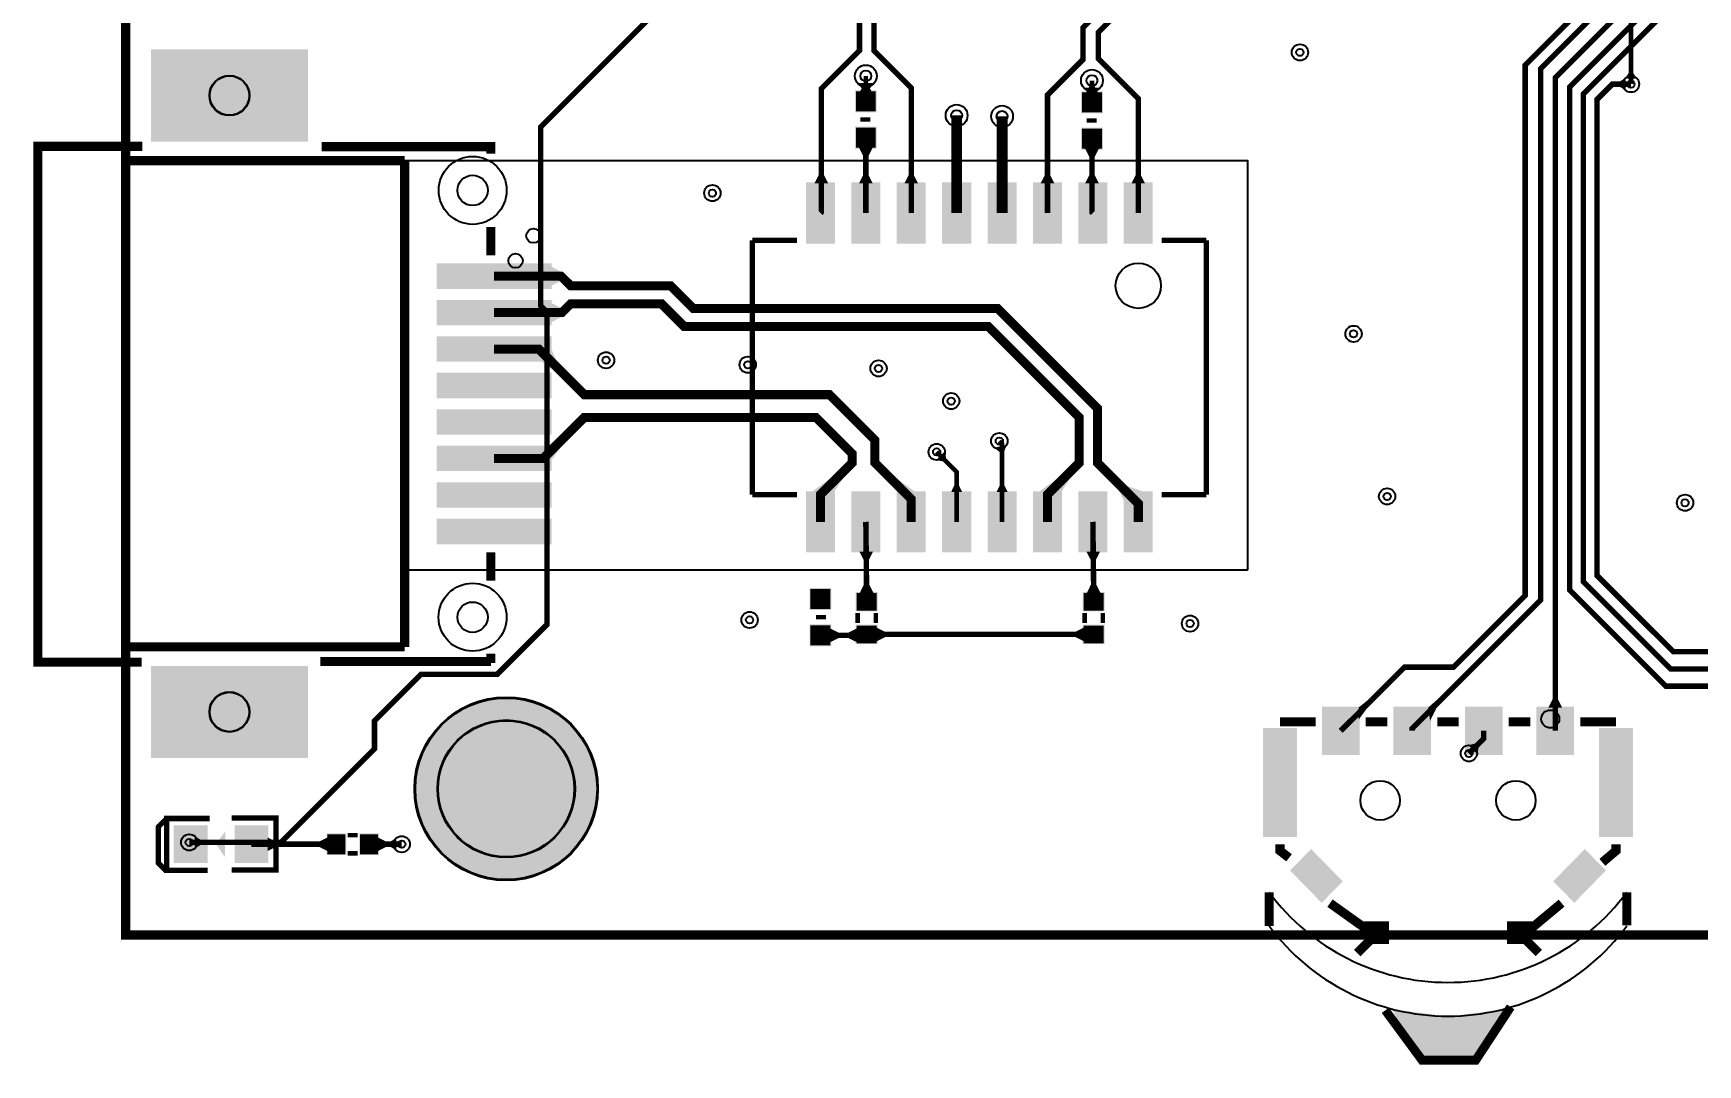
# Model space of a CAD drawing. Extents: x 295 to 3725, y 67 to 3582.
# Drawn here: x 298 to 2131, y 67 to 1203 of the extents above; entities that cross this region are included whole.
import ezdxf

# ---------------------------------------------------------------- set-up
doc = ezdxf.new("R2010")
doc.units = 9
for name, color, linetype, true_color in [('BoardOutLine', 7, 'Continuous', 0xff00ff), ('BottomLayer', 7, 'Continuous', 0x0000ff), ('BottomSolderMaskLayer', 7, 'Continuous', 0xaa00ff), ('Document', 7, 'Continuous', 0xffffff), ('Hole', 7, 'Continuous', 0x222222), ('Multi-Layer', 7, 'Continuous', 0xc0c0c0), ('TopLayer', 7, 'Continuous', 0xff0000), ('TopPasteMaskLayer', 7, 'Continuous', 0x808080), ('TopSilkLayer', 7, 'Continuous', 0xffcc00), ('TopSolderMaskLayer', 7, 'Continuous', 0x800080)]:
    doc.layers.add(name, color=color, linetype=linetype, true_color=true_color)

msp = doc.modelspace()

# ---------------------------------------------------------------- hatches: boundary and pattern name
at = {"layer": 'BottomLayer'}
for points in [[(2064.2, 1153), (2050.8, 1153), (2055, 1159.3), (2060, 1159.3)], [(476, 305.2), (476, 318.7), (482.3, 315), (482.3, 309)]]:
    msp.add_hatch(color=256, dxfattribs=at).paths.add_polyline_path(points)
at = {"layer": 'BottomSolderMaskLayer'}
for points in [[(600.6, 1185.2), (600.6, 1083.6), (428, 1083.6), (428, 1185.2)], [(600.6, 506.4), (600.6, 404.9), (428, 404.9), (428, 506.4)], [(718, 371, 1), (920, 371, 1)]]:
    msp.add_hatch(color=256, dxfattribs=at).paths.add_polyline_path(points)
at = {"layer": 'Document'}
msp.add_hatch(color=256, dxfattribs=at).paths.add_polyline_path([(1919.8, 128.2), (1856.8, 120.4), (1794.6, 128.2), (1823.7, 71.5), (1888.3, 71.5)])
at = {"layer": 'Multi-Layer'}
for points in [[(599, 1184.6), (599, 1084.2), (429.7, 1084.2), (429.7, 1184.6)], [(599, 505.8), (599, 405.4), (429.7, 405.4), (429.7, 505.8)]]:
    msp.add_hatch(color=256, dxfattribs=at).paths.add_polyline_path(points)
at = {"layer": 'TopLayer'}
for points in [[(1204, 1117), (1204, 1139), (1226, 1139), (1226, 1117)], [(1206, 1148.1), (1224, 1148.1), (1217.5, 1139.7), (1212.5, 1139.7)], [(1208.8, 1139), (1221.2, 1139), (1217.5, 1146.5), (1212.5, 1146.5)], [(1453, 1116), (1453, 1138), (1475, 1138), (1475, 1116)], [(1455, 1143.1), (1473, 1143.1), (1466.5, 1134.7), (1461.5, 1134.7)], [(1457.7, 1138), (1470.2, 1138), (1466.5, 1145.5), (1461.5, 1145.5)], [(2051.5, 1140.2), (2051.5, 1153.7), (2045.2, 1150), (2045.2, 1144)], [(1204, 1077), (1204, 1099), (1226, 1099), (1226, 1077)], [(1453, 1076), (1453, 1098), (1475, 1098), (1475, 1076)], [(1222.5, 1077), (1207.5, 1077), (1212, 1068), (1218, 1068)], [(1471.5, 1076), (1456.5, 1076), (1461, 1067), (1467, 1067)], [(1158.5, 1037.7), (1173.5, 1037.7), (1169, 1046.7), (1163, 1046.7)], [(1207.5, 1037.7), (1222.5, 1037.7), (1218, 1046.7), (1212, 1046.7)], [(1257.5, 1037.7), (1272.5, 1037.7), (1268, 1046.7), (1262, 1046.7)], [(1407.5, 1037.7), (1422.5, 1037.7), (1418, 1046.7), (1412, 1046.7)], [(1456.5, 1037.7), (1471.5, 1037.7), (1467, 1046.7), (1461, 1046.7)], [(1507.5, 1037.7), (1522.5, 1037.7), (1518, 1046.7), (1512, 1046.7)], [(1150, 1037.7), (1180, 1037.7), (1180, 972.3), (1150, 972.3)], [(1200, 1037.7), (1230, 1037.7), (1230, 972.3), (1200, 972.3)], [(1250, 1037.7), (1280, 1037.7), (1280, 972.3), (1250, 972.3)], [(1300, 1037.7), (1330, 1037.7), (1330, 972.3), (1300, 972.3)], [(1350, 1037.7), (1380, 1037.7), (1380, 972.3), (1350, 972.3)], [(1400, 1037.7), (1430, 1037.7), (1430, 972.3), (1400, 972.3)], [(1450, 1037.7), (1480, 1037.7), (1480, 972.3), (1450, 972.3)], [(1500, 1037.7), (1530, 1037.7), (1530, 972.3), (1500, 972.3)], [(864.7, 949.3), (864.7, 921.8), (746.6, 921.8), (746.6, 949.3)], [(864.7, 948), (864.7, 923), (879.4, 930.5), (879.4, 940.5)], [(864.7, 909.2), (864.7, 881.6), (746.6, 881.6), (746.6, 909.2)], [(864.7, 907.9), (864.7, 882.9), (879.7, 890.4), (879.7, 900.4)], [(864.7, 869), (864.7, 841.5), (746.6, 841.5), (746.6, 869)], [(864.7, 865.4), (857.6, 841.5), (870.5, 832.4), (873.8, 843.3)], [(864.7, 828.9), (864.7, 801.3), (746.6, 801.3), (746.6, 828.9)], [(864.7, 788.7), (864.7, 761.1), (746.6, 761.1), (746.6, 788.7)], [(864.7, 748.5), (864.7, 727.2), (879.7, 747.7), (879.7, 761.8)], [(864.7, 748.5), (864.7, 721), (746.6, 721), (746.6, 748.5)], [(1302, 742.6), (1292.4, 733), (1299.9, 731.6), (1303.4, 735.1)], [(1370, 749.9), (1356.9, 746.6), (1362.5, 741.5), (1367.5, 742.7)], [(864.7, 708.4), (864.7, 680.8), (746.6, 680.8), (746.6, 708.4)], [(1150, 697.7), (1180, 697.7), (1180, 632.3), (1150, 632.3)], [(1155.2, 697.7), (1180, 697.7), (1189.8, 712.7), (1175.6, 712.7)], [(1200, 697.7), (1230, 697.7), (1230, 632.3), (1200, 632.3)], [(1250, 697.7), (1269.8, 697.7), (1249.4, 712.7), (1235.2, 712.7)], [(1250, 697.7), (1280, 697.7), (1280, 632.3), (1250, 632.3)], [(1300, 697.7), (1330, 697.7), (1330, 632.3), (1300, 632.3)], [(1308.8, 697.7), (1321.2, 697.7), (1317.5, 705.2), (1312.5, 705.2)], [(1350, 697.7), (1380, 697.7), (1380, 632.3), (1350, 632.3)], [(1358.8, 697.7), (1371.2, 697.7), (1367.5, 705.2), (1362.5, 705.2)], [(1400, 697.7), (1430, 697.7), (1430, 632.3), (1400, 632.3)], [(1405.2, 697.7), (1430, 697.7), (1439.8, 712.7), (1425.6, 712.7)], [(1450, 697.7), (1480, 697.7), (1480, 632.3), (1450, 632.3)], [(1500, 686.3), (1522.3, 697.7), (1502.6, 704.5), (1493.3, 699.7)], [(1500, 697.7), (1530, 697.7), (1530, 632.3), (1500, 632.3)], [(864.7, 668.2), (864.7, 640.7), (746.6, 640.7), (746.6, 668.2)], [(1222.9, 632.3), (1207.9, 632.3), (1212.5, 623.3), (1218.5, 623.3)], [(1472.9, 632.3), (1457.9, 632.3), (1462.5, 623.3), (1468.5, 623.3)], [(1176, 591), (1176, 569), (1154, 569), (1154, 591)], [(1205, 567.2), (1205, 586.8), (1227, 586.8), (1227, 567.2)], [(1208.4, 586.8), (1223.4, 586.8), (1218.8, 595.8), (1212.8, 595.8)], [(1455, 567.2), (1455, 586.8), (1477, 586.8), (1477, 567.2)], [(1458.4, 586.8), (1473.4, 586.8), (1468.8, 595.8), (1462.8, 595.8)], [(1176, 551), (1176, 529), (1154, 529), (1154, 551)], [(1205, 531.2), (1205, 550.8), (1227, 550.8), (1227, 531.2)], [(1455, 531.2), (1455, 550.8), (1477, 550.8), (1477, 531.2)], [(1176, 547.5), (1176, 532.5), (1185, 537), (1185, 543)], [(1205, 532.5), (1205, 547.5), (1196, 543), (1196, 537)], [(1227, 548.5), (1227, 533.5), (1236, 538), (1236, 544)], [(1455, 533.5), (1455, 548.5), (1446, 544), (1446, 538)], [(1757.6, 409.3), (1718.2, 409.3), (1718.2, 460.5), (1757.6, 460.5)], [(1757.6, 460.5), (1757.6, 447.1), (1766.6, 459.3), (1766.6, 467.8)], [(1836.3, 409.3), (1797, 409.3), (1797, 460.5), (1836.3, 460.5)], [(1834.2, 460.5), (1836.3, 445.7), (1843.4, 460.1), (1842.3, 467.6)], [(1915.1, 409.3), (1875.7, 409.3), (1875.7, 460.5), (1915.1, 460.5)], [(1993.8, 409.3), (1954.4, 409.3), (1954.4, 460.5), (1993.8, 460.5)], [(1966.6, 460.5), (1981.6, 460.5), (1977.1, 469.5), (1971.1, 469.5)], [(1688.7, 318.8), (1653.2, 318.8), (1653.2, 436.9), (1688.7, 436.9)], [(2058.8, 318.8), (2023.3, 318.8), (2023.3, 436.9), (2058.8, 436.9)], [(1888, 409.4), (1878.4, 419), (1885.5, 420.8), (1889.8, 416.5)], [(453.8, 290.3), (453.8, 329.7), (489.3, 329.7), (489.3, 290.3)], [(520.8, 290.3), (520.8, 329.7), (556.2, 329.7), (556.2, 290.3)], [(556.2, 317.5), (556.2, 302.5), (565.2, 307), (565.2, 313)], [(622.2, 302.5), (622.2, 317.5), (613.2, 313), (613.2, 307)], [(622.2, 321), (641.8, 321), (641.8, 299), (622.2, 299)], [(658.2, 321), (677.8, 321), (677.8, 299), (658.2, 299)], [(677.8, 317.5), (677.8, 302.5), (686.8, 307), (686.8, 313)], [(698, 303.2), (698, 316.8), (691.7, 313), (691.7, 307)], [(1716.7, 247.2), (1683.3, 280.6), (1705.6, 302.9), (1739, 269.5)], [(2028.7, 280.7), (1995.3, 247.2), (1973, 269.5), (2006.5, 302.9)]]:
    msp.add_hatch(color=256, dxfattribs=at).paths.add_polyline_path(points)
at = {"layer": 'TopPasteMaskLayer'}
for points in [[(599, 1184.6), (599, 1084.2), (429.7, 1084.2), (429.7, 1184.6)], [(1204, 1117), (1204, 1139), (1226, 1139), (1226, 1117)], [(1453, 1116), (1453, 1138), (1475, 1138), (1475, 1116)], [(1204, 1077), (1204, 1099), (1226, 1099), (1226, 1077)], [(1453, 1076), (1453, 1098), (1475, 1098), (1475, 1076)], [(1150, 1037.7), (1180, 1037.7), (1180, 972.3), (1150, 972.3)], [(1200, 1037.7), (1230, 1037.7), (1230, 972.3), (1200, 972.3)], [(1250, 1037.7), (1280, 1037.7), (1280, 972.3), (1250, 972.3)], [(1300, 1037.7), (1330, 1037.7), (1330, 972.3), (1300, 972.3)], [(1350, 1037.7), (1380, 1037.7), (1380, 972.3), (1350, 972.3)], [(1400, 1037.7), (1430, 1037.7), (1430, 972.3), (1400, 972.3)], [(1450, 1037.7), (1480, 1037.7), (1480, 972.3), (1450, 972.3)], [(1500, 1037.7), (1530, 1037.7), (1530, 972.3), (1500, 972.3)], [(864.7, 949.3), (864.7, 921.8), (746.6, 921.8), (746.6, 949.3)], [(864.7, 909.2), (864.7, 881.6), (746.6, 881.6), (746.6, 909.2)], [(864.7, 869), (864.7, 841.5), (746.6, 841.5), (746.6, 869)], [(864.7, 828.9), (864.7, 801.3), (746.6, 801.3), (746.6, 828.9)], [(864.7, 788.7), (864.7, 761.1), (746.6, 761.1), (746.6, 788.7)], [(864.7, 748.5), (864.7, 721), (746.6, 721), (746.6, 748.5)], [(864.7, 708.4), (864.7, 680.8), (746.6, 680.8), (746.6, 708.4)], [(1150, 697.7), (1180, 697.7), (1180, 632.3), (1150, 632.3)], [(1200, 697.7), (1230, 697.7), (1230, 632.3), (1200, 632.3)], [(1250, 697.7), (1280, 697.7), (1280, 632.3), (1250, 632.3)], [(1300, 697.7), (1330, 697.7), (1330, 632.3), (1300, 632.3)], [(1350, 697.7), (1380, 697.7), (1380, 632.3), (1350, 632.3)], [(1400, 697.7), (1430, 697.7), (1430, 632.3), (1400, 632.3)], [(1450, 697.7), (1480, 697.7), (1480, 632.3), (1450, 632.3)], [(1500, 697.7), (1530, 697.7), (1530, 632.3), (1500, 632.3)], [(864.7, 668.2), (864.7, 640.7), (746.6, 640.7), (746.6, 668.2)], [(1176, 591), (1176, 569), (1154, 569), (1154, 591)], [(1205, 567.2), (1205, 586.8), (1227, 586.8), (1227, 567.2)], [(1455, 567.2), (1455, 586.8), (1477, 586.8), (1477, 567.2)], [(1176, 551), (1176, 529), (1154, 529), (1154, 551)], [(1205, 531.2), (1205, 550.8), (1227, 550.8), (1227, 531.2)], [(1455, 531.2), (1455, 550.8), (1477, 550.8), (1477, 531.2)], [(599, 505.8), (599, 405.4), (429.7, 405.4), (429.7, 505.8)], [(1757.6, 409.3), (1718.2, 409.3), (1718.2, 460.5), (1757.6, 460.5)], [(1836.3, 409.3), (1797, 409.3), (1797, 460.5), (1836.3, 460.5)], [(1915.1, 409.3), (1875.7, 409.3), (1875.7, 460.5), (1915.1, 460.5)], [(1993.8, 409.3), (1954.4, 409.3), (1954.4, 460.5), (1993.8, 460.5)], [(1688.7, 318.8), (1653.2, 318.8), (1653.2, 436.9), (1688.7, 436.9)], [(2058.8, 318.8), (2023.3, 318.8), (2023.3, 436.9), (2058.8, 436.9)], [(453.8, 290.3), (453.8, 329.7), (489.3, 329.7), (489.3, 290.3)], [(520.8, 290.3), (520.8, 329.7), (556.2, 329.7), (556.2, 290.3)], [(622.2, 321), (641.8, 321), (641.8, 299), (622.2, 299)], [(658.2, 321), (677.8, 321), (677.8, 299), (658.2, 299)], [(1716.7, 247.2), (1683.3, 280.6), (1705.6, 302.9), (1739, 269.5)], [(2028.7, 280.7), (1995.3, 247.2), (1973, 269.5), (2006.5, 302.9)]]:
    msp.add_hatch(color=256, dxfattribs=at).paths.add_polyline_path(points)
at = {"layer": 'TopSilkLayer'}
msp.add_hatch(color=256, dxfattribs=at).paths.add_polyline_path([(509.3, 295.8), (509.7, 324.2), (499.5, 310)])
at = {"layer": 'TopSolderMaskLayer'}
for points in [[(600.6, 1185.2), (600.6, 1083.6), (428, 1083.6), (428, 1185.2)], [(1203, 1116), (1203, 1140), (1227, 1140), (1227, 1116)], [(1452, 1115), (1452, 1139), (1476, 1139), (1476, 1115)], [(1203, 1076), (1203, 1100), (1227, 1100), (1227, 1076)], [(1452, 1075), (1452, 1099), (1476, 1099), (1476, 1075)], [(1149, 1038.7), (1181, 1038.7), (1181, 971.3), (1149, 971.3)], [(1199, 1038.7), (1231, 1038.7), (1231, 971.3), (1199, 971.3)], [(1249, 1038.7), (1281, 1038.7), (1281, 971.3), (1249, 971.3)], [(1299, 1038.7), (1331, 1038.7), (1331, 971.3), (1299, 971.3)], [(1349, 1038.7), (1381, 1038.7), (1381, 971.3), (1349, 971.3)], [(1399, 1038.7), (1431, 1038.7), (1431, 971.3), (1399, 971.3)], [(1449, 1038.7), (1481, 1038.7), (1481, 971.3), (1449, 971.3)], [(1499, 1038.7), (1531, 1038.7), (1531, 971.3), (1499, 971.3)], [(868.9, 949.6), (868.9, 921.5), (742.4, 921.5), (742.4, 949.6)], [(868.9, 909.4), (868.9, 881.4), (742.4, 881.4), (742.4, 909.4)], [(868.9, 869.2), (868.9, 841.2), (742.4, 841.2), (742.4, 869.2)], [(868.9, 829.1), (868.9, 801.1), (742.4, 801.1), (742.4, 829.1)], [(868.9, 788.9), (868.9, 760.9), (742.4, 760.9), (742.4, 788.9)], [(868.9, 748.8), (868.9, 720.8), (742.4, 720.8), (742.4, 748.8)], [(868.9, 708.6), (868.9, 680.6), (742.4, 680.6), (742.4, 708.6)], [(1149, 698.7), (1181, 698.7), (1181, 631.3), (1149, 631.3)], [(1199, 698.7), (1231, 698.7), (1231, 631.3), (1199, 631.3)], [(1249, 698.7), (1281, 698.7), (1281, 631.3), (1249, 631.3)], [(1299, 698.7), (1331, 698.7), (1331, 631.3), (1299, 631.3)], [(1349, 698.7), (1381, 698.7), (1381, 631.3), (1349, 631.3)], [(1399, 698.7), (1431, 698.7), (1431, 631.3), (1399, 631.3)], [(1449, 698.7), (1481, 698.7), (1481, 631.3), (1449, 631.3)], [(1499, 698.7), (1531, 698.7), (1531, 631.3), (1499, 631.3)], [(868.9, 668.5), (868.9, 640.4), (742.4, 640.4), (742.4, 668.5)], [(1177, 592), (1177, 568), (1153, 568), (1153, 592)], [(1203.9, 566.3), (1203.9, 587.7), (1228.1, 587.7), (1228.1, 566.3)], [(1453.9, 566.3), (1453.9, 587.7), (1478.1, 587.7), (1478.1, 566.3)], [(1177, 552), (1177, 528), (1153, 528), (1153, 552)], [(1203.9, 530.3), (1203.9, 551.7), (1228.1, 551.7), (1228.1, 530.3)], [(1453.9, 530.3), (1453.9, 551.7), (1478.1, 551.7), (1478.1, 530.3)], [(600.6, 506.4), (600.6, 404.9), (428, 404.9), (428, 506.4)], [(718, 371, 1), (920, 371, 1)], [(1758.6, 408.3), (1717.2, 408.3), (1717.2, 461.5), (1758.6, 461.5)], [(1837.3, 408.3), (1796, 408.3), (1796, 461.5), (1837.3, 461.5)], [(1916.1, 408.3), (1874.7, 408.3), (1874.7, 461.5), (1916.1, 461.5)], [(1994.8, 408.3), (1953.4, 408.3), (1953.4, 461.5), (1994.8, 461.5)], [(1689.7, 317.8), (1652.2, 317.8), (1652.2, 437.9), (1689.7, 437.9)], [(2059.8, 317.8), (2022.3, 317.8), (2022.3, 437.9), (2059.8, 437.9)], [(452.9, 289.2), (452.9, 330.8), (490.2, 330.8), (490.2, 289.2)], [(519.9, 289.2), (519.9, 330.8), (557.1, 330.8), (557.1, 289.2)], [(621.2, 322), (642.8, 322), (642.8, 298), (621.2, 298)], [(657.2, 322), (678.8, 322), (678.8, 298), (657.2, 298)], [(1716.9, 245.5), (1682.1, 281), (1705.3, 304.7), (1740.1, 269.1)], [(2029.9, 281), (1995.1, 245.5), (1971.9, 269.2), (2006.7, 304.7)]]:
    msp.add_hatch(color=256, dxfattribs=at).paths.add_polyline_path(points)

# ---------------------------------------------------------------- linework, layer by layer
at = {"layer": 'BoardOutLine', "const_width": 10}
msp.add_lwpolyline([(400, 3480), (400, 2275), (990, 2275), (990, 1415), (400, 1415), (400, 215), (400, 210), (3670, 210), (3670, 3480), (400, 3480)], close=True, dxfattribs=at)
for points in [[(400.2, 1062.7), (400.2, 1176.9)], [(408, 1062.7), (400.2, 1062.7)], [(707.2, 1062.7), (408, 1062.7)], [(707.2, 527.3), (707.2, 1062.7)], [(400.2, 527.3), (400.2, 413.1)], [(707.2, 527.3), (400.2, 527.3)]]:
    msp.add_lwpolyline(points, dxfattribs=at)
at = {"layer": 'BottomLayer'}
for points, const_width in [([(2648, 1838), (2536, 1726), (2314, 1726), (2224, 1636), (2224, 1542), (2077, 1395), (1773, 1395), (1604, 1226), (983, 1226), (857, 1100), (857, 903), (864, 896), (864, 552), (809, 497), (725, 497), (674, 446), (674, 415), (571, 312), (470, 312)], 6), ([(2057.5, 1147), (2057.5, 1232), (2231, 1405.5), (2231, 1448)], 5)]:
    msp.add_lwpolyline(points, dxfattribs=dict(at, const_width=const_width))
at = {"layer": 'BottomSolderMaskLayer'}
for centre, radius in [((514.3, 1134.4), 22.1), ((514.3, 455.6), 22.1), ((819, 371), 101), ((819, 371), 75.8)]:
    msp.add_circle(centre, radius, dxfattribs=at)
at = {"layer": 'Document', "const_width": 5}
for points in [[(1206, 553.5), (1206, 564.5)], [(1226, 553.5), (1226, 564.5)], [(1456, 553.5), (1456, 564.5)], [(1476, 553.5), (1476, 564.5)], [(644.5, 320), (655.5, 320)], [(644.5, 300), (655.5, 300)]]:
    msp.add_lwpolyline(points, dxfattribs=at)
at = {"layer": 'Document'}
for centre, radius in [((782, 1030), 16.7), ((829.3, 952.5), 7.87), ((782, 560), 16.7), ((1968.6, 447.9), 9.84)]:
    msp.add_circle(centre, radius, dxfattribs=at)
at = {"layer": 'Hole'}
for centre, radius in [((1693, 1182), 4), ((1215, 1156), 6), ((1464, 1151), 6), ((2057.5, 1147), 4), ((1315, 1112.5), 6), ((1365, 1111.5), 6), ((1046, 1027), 4), ((1752, 872), 4), ((929, 843), 4), ((1085, 838), 4), ((1229, 834), 4), ((1309, 798), 4), ((1362, 754), 4), ((1293, 742), 4), ((1789, 693), 4), ((2117, 686), 4), ((1087, 557), 4), ((1572, 553), 4), ((1879, 410), 4), ((470, 312), 4), ((704, 310), 4)]:
    msp.add_circle(centre, radius, dxfattribs=at)
at = {"layer": 'Multi-Layer'}
for centre, radius in [((1693, 1182), 9), ((514.3, 1134.4), 21.7), ((1215, 1156), 12), ((1464, 1151), 12), ((2057.5, 1147), 9), ((1315, 1112.5), 12), ((1365, 1111.5), 12), ((782.1, 1030), 37.4), ((1046, 1027), 9), ((1752, 872), 9), ((929, 843), 9), ((1085, 838), 9), ((1229, 834), 9), ((1309, 798), 9), ((1362, 754), 9), ((1293, 742), 9), ((1789, 693), 9), ((2117, 686), 9), ((782, 560), 37.4), ((1087, 557), 9), ((1572, 553), 9), ((514.3, 455.6), 21.7), ((819, 371), 100), ((819, 371), 75), ((1879, 410), 9), ((1781.2, 358.2), 21.7), ((1930.8, 358.2), 21.7), ((470, 312), 9), ((704, 310), 9)]:
    msp.add_circle(centre, radius, dxfattribs=at)
at = {"layer": 'TopLayer'}
for points, const_width in [([(2172.6, 1556.6), (2172.6, 1399.6), (1941, 1168), (1941, 584), (1862, 505), (1808, 505), (1737.9, 434.9)], 6), ([(2188.4, 1556.6), (2188.4, 1394.4), (1964, 1170)], 6), ([(2204.1, 1556.6), (2204.1, 1384.1), (1974.1, 1154.1), (1974.1, 434.9)], 6), ([(2267.1, 1556.6), (2267.1, 1421.1), (1990, 1144), (1990, 590), (2096, 484), (2312, 484), (2388, 408)], 6), ([(2488, 408), (2439, 457), (2376, 457), (2330, 503), (2101, 503), (2005, 599), (2005, 1136), (2282.9, 1413.9), (2282.9, 1556.6)], 6), ([(1165, 1005), (1166, 1006), (1166, 1142), (1208, 1184), (1208, 1250), (1278, 1320), (1832, 1320), (1846, 1334)], 6), ([(1265, 1005), (1265, 1143), (1224, 1184), (1224, 1244), (1286, 1306), (1832, 1306), (1846, 1292)], 6), ([(1454, 1187), (1454, 1209), (1494, 1249), (1812, 1249), (1823, 1260)], 6), ([(1515, 1005), (1515, 1131), (1471, 1175), (1471, 1204), (1501, 1234), (1812, 1234), (1822, 1224)], 6), ([(1415, 1005), (1415, 1135), (1454, 1174), (1454, 1187)], 6), ([(1964, 1170), (1958, 1164), (1958, 579), (1816.6, 437.6), (1816.6, 434.9)], 6), ([(1215, 1156), (1215, 1128)], 5), ([(1464, 1151), (1464, 1127)], 5), ([(2057.5, 1147), (2037, 1147), (2020, 1130), (2020, 606), (2104, 522), (2594.6, 522), (2751.6, 679), (3201, 679), (3241, 639), (3241, 614.6)], 6), ([(1315, 1005), (1315, 1112.5)], 12), ([(1365, 1005), (1365, 1111.5)], 12), ([(1215, 1088), (1215, 1005)], 6), ([(1465, 1005), (1464, 1006), (1464, 1087)], 6), ([(1515, 665), (1515, 685), (1470, 730), (1470, 790), (1360, 900), (1025, 900), (1000, 925), (890, 925), (879.4, 935.5), (805.7, 935.5)], 10), ([(1415, 665), (1415, 695), (1450, 730), (1450, 780), (1350, 880), (1015, 880), (990, 905), (890, 905), (880.4, 895.4), (805.7, 895.4)], 10), ([(1265, 665), (1265, 690), (1225, 730), (1225, 755), (1175, 805), (905, 805), (854.8, 855.2), (805.7, 855.2)], 10), ([(1165, 665), (1165, 695), (1200, 730), (1200, 740), (1160, 780), (905, 780), (859.8, 734.8), (805.7, 734.8)], 10), ([(1362, 754), (1365, 751), (1365, 665)], 5), ([(1293, 742), (1315, 720), (1315, 665)], 5), ([(1216, 577), (1215, 665)], 6), ([(1466, 577), (1465, 665)], 6), ([(1216, 541), (1215, 540), (1165, 540)], 6), ([(1216, 541), (1466, 541)], 6), ([(1879, 410), (1895.4, 426.4), (1895.4, 434.9)], 6), ([(538.5, 310), (632, 310)], 6), ([(704, 310), (668, 310)], 6)]:
    msp.add_lwpolyline(points, dxfattribs=dict(at, const_width=const_width))
msp.add_lwpolyline([(704.8, 1062.8), (1635.3, 1062.8), (1635.3, 612.2), (1634.8, 611.8), (707.8, 611.8), (707.3, 611.2)], close=True, dxfattribs=at)
at = {"layer": 'TopSilkLayer'}
for points, const_width in [([(1209, 1108), (1220, 1108)], 5), ([(1458, 1107), (1469, 1107)], 5), ([(418.2, 1078.5), (303.3, 1078.5), (303.3, 510.4), (417.5, 510.4)], 10), ([(802.1, 1070.3), (802.1, 1078.1), (615.9, 1078.1)], 10), ([(802.1, 958.4), (802.1, 989.8)], 10), ([(1090, 975), (1139.2, 975)], 5.91), ([(1090, 975), (1090, 695)], 5.91), ([(1540.8, 975), (1590, 975)], 5.91), ([(1590, 975), (1590, 695)], 5.91), ([(1090, 695), (1139.2, 695)], 5.91), ([(1540.8, 695), (1590, 695)], 5.91), ([(802.1, 631.6), (802.1, 600.2)], 10), ([(1171, 560), (1160, 560)], 5), ([(802.1, 511.2), (614.3, 511.2)], 10), ([(802.1, 519.7), (802.1, 509.6)], 10), ([(1710.3, 444.7), (1671, 444.7)], 10), ([(1789.1, 444.7), (1765.4, 444.7)], 10), ([(1867.8, 444.7), (1844.2, 444.7)], 10), ([(1946.6, 444.7), (1922.9, 444.7)], 10), ([(2041, 444.7), (2001.7, 444.7)], 10), ([(445.2, 281.3), (444, 281.3), (436.1, 289.1), (436.1, 329.3), (437.3, 330.5), (445.2, 338.3)], 5.91), ([(490.4, 281.3), (445.2, 281.3), (445.2, 338.3), (492.4, 338.3)], 5.91), ([(516.8, 338.7), (565.6, 338.7), (565.6, 281.7), (516.8, 281.7)], 5.91), ([(1671, 310), (1671, 302.8), (1681, 295)], 10), ([(2041, 310), (2041, 302.8), (2026, 290)], 10), ([(1659.1, 257.1), (1659.1, 219.9)], 9.84), ([(2052.9, 257.1), (2052.9, 220.6)], 9.84), ([(1756.1, 190.1), (1771.1, 205.1), (1786.1, 205.1), (1786.1, 220.1), (1761.1, 220.1), (1726.1, 245.1)], 10), ([(1956.1, 190.1), (1941.1, 205.1), (1926.1, 205.1), (1926.1, 220.1), (1951.1, 220.1), (1981.1, 245.1)], 10), ([(1886.5, 72.1), (1925, 130.8), (1886.5, 72.1), (1827.5, 72.1), (1787, 127.1)], 9.84)]:
    msp.add_lwpolyline(points, dxfattribs=dict(at, const_width=const_width))
for centre, radius in [((849, 980), 7.87), ((1515, 925), 25)]:
    msp.add_circle(centre, radius, dxfattribs=at)
for centre in [(1856, 402.7), (1856, 365.6)]:
    msp.add_arc(centre, 244.9, 216.4953, 323.5047, dxfattribs=at)
at = {"layer": 'TopSolderMaskLayer'}
for centre, radius in [((514.3, 1134.4), 22.1), ((514.3, 455.6), 22.1), ((819, 371), 101), ((819, 371), 75.8)]:
    msp.add_circle(centre, radius, dxfattribs=at)

doc.saveas('drawing.dxf')
